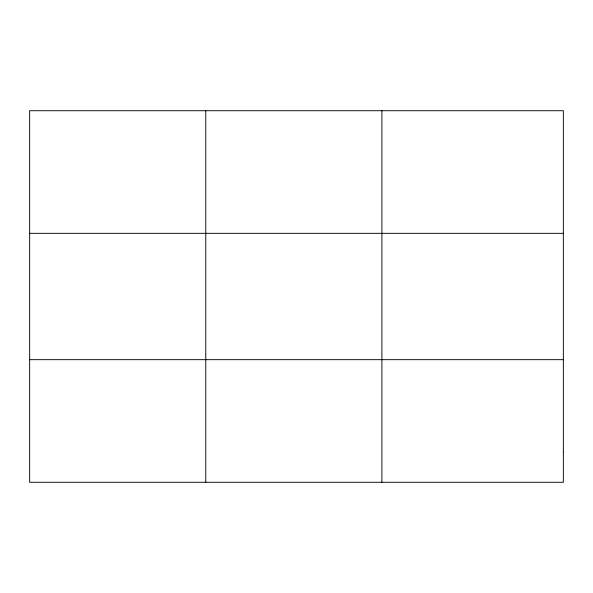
<?xml version="1.0" encoding="UTF-8"?>
<svg xmlns="http://www.w3.org/2000/svg" width="593" height="593" viewBox="0 0 593 593"><rect width="100%" height="100%" fill="white"/><g stroke="black" fill="none" stroke-linecap="round" stroke-linejoin="round"><path stroke-width="0.89" d="M205.771 110.713L205.771 482.287M381.892 110.713L381.892 482.287M29.65 233.331L563.35 233.331M29.65 359.669L563.35 359.669M563.35 451.636L563.35 482.287L29.65 482.287L29.65 110.713L563.35 110.713L563.35 451.636"/></g></svg>
